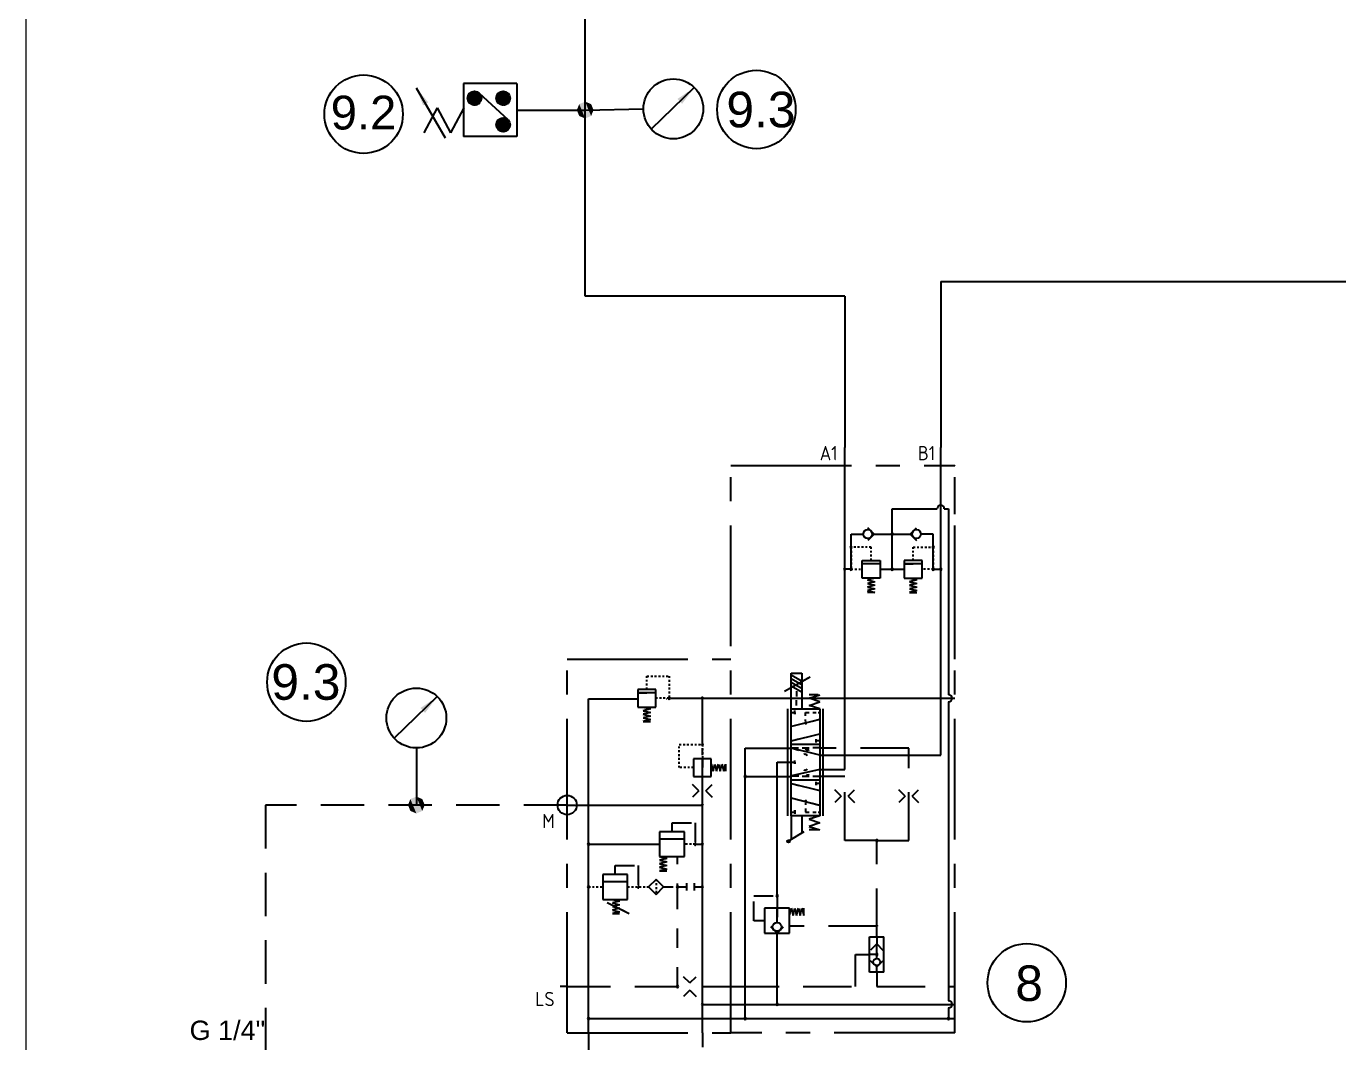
# Model space of a CAD drawing. Header units: inches. Extents: x -45549 to -45252, y 2679 to 2889.
# Drawn here: x -45549.1 to -45481.1, y 2752 to 2804.5 of the extents above; entities that cross this region are included whole.
import ezdxf
from ezdxf.enums import TextEntityAlignment as Align

# ---------------------------------------------------------------- set-up
doc = ezdxf.new("R2010")
doc.units = ezdxf.units.IN
doc.header["$MEASUREMENT"] = 0
for name, pattern in [('CENTER', [2, 1.25, -0.25, 0.25, -0.25]), ('DASHED', [0.75, 0.5, -0.25]), ('HIDDEN', [3.5, 2.25, -1.25]), ('HIDDEN2', [0.2, 0.1, -0.1])]:
    doc.linetypes.add(name, pattern=pattern)
doc.layers.add('katman 1', color=7, linetype='Continuous')
doc.styles.add('ISO', font='ISO', dxfattribs={"height": 4})
doc.styles.get("Standard").update_dxf_attribs({"font": 'arial.ttf'})

msp = doc.modelspace()

# ---------------------------------------------------------------- linework, layer by layer
at = {"color": 3, "lineweight": 0}
msp.add_line((-45549.058, 2679.31), (-45549.058, 2889.31), dxfattribs=at)
at = {"color": 1, "linetype": 'ByBlock'}
for p, q in [((-45520.125, 2790.574), (-45520.125, 2812.515)), ((-45506.7, 2790.574), (-45520.125, 2790.574)), ((-45506.7, 2790.574), (-45506.7, 2785.97)), ((-45506.7, 2785.97), (-45506.7, 2782.745))]:
    msp.add_line(p, q, dxfattribs=at)
at = {"color": 2, "ltscale": 5}
for p, q in [((-45526.422, 2801.585), (-45526.424, 2798.832)), ((-45523.666, 2801.584), (-45526.422, 2801.585)), ((-45523.666, 2801.584), (-45523.668, 2798.83)), ((-45523.668, 2798.83), (-45526.424, 2798.832))]:
    msp.add_line(p, q, dxfattribs=at)
at = {"color": 7}
for p, q in [((-45514.483, 2801.371), (-45516.716, 2799.226)), ((-45527.351, 2798.75), (-45528.852, 2801.334)), ((-45526.222, 2800.815), (-45525.86, 2801.177)), ((-45526.222, 2800.835), (-45525.879, 2801.177)), ((-45526.221, 2800.796), (-45525.841, 2801.177)), ((-45526.22, 2800.778), (-45525.823, 2801.175)), ((-45526.22, 2800.856), (-45525.901, 2801.175)), ((-45526.217, 2800.761), (-45525.806, 2801.173)), ((-45526.217, 2800.878), (-45525.923, 2801.172)), ((-45526.214, 2800.744), (-45525.789, 2801.17)), ((-45526.212, 2800.903), (-45525.948, 2801.167)), ((-45526.211, 2800.728), (-45525.773, 2801.166)), ((-45526.206, 2800.713), (-45525.758, 2801.162)), ((-45526.204, 2800.93), (-45525.975, 2801.159)), ((-45526.202, 2800.699), (-45525.743, 2801.157)), ((-45526.196, 2800.684), (-45525.729, 2801.151)), ((-45526.192, 2800.962), (-45526.007, 2801.147)), ((-45526.19, 2800.671), (-45525.715, 2801.146)), ((-45526.184, 2800.657), (-45525.702, 2801.139)), ((-45526.177, 2800.645), (-45525.689, 2801.132)), ((-45526.171, 2801.002), (-45526.047, 2801.127)), ((-45526.17, 2800.632), (-45525.677, 2801.125)), ((-45526.163, 2800.62), (-45525.665, 2801.118)), ((-45526.155, 2800.609), (-45525.654, 2801.11)), ((-45526.146, 2800.598), (-45525.642, 2801.101)), ((-45526.138, 2800.587), (-45525.632, 2801.093)), ((-45526.128, 2800.576), (-45525.621, 2801.084)), ((-45526.119, 2800.566), (-45525.611, 2801.074)), ((-45526.109, 2800.557), (-45525.602, 2801.064)), ((-45526.099, 2800.547), (-45525.592, 2801.054)), ((-45526.088, 2800.539), (-45525.583, 2801.043)), ((-45526.077, 2800.53), (-45525.575, 2801.032)), ((-45526.066, 2800.522), (-45525.567, 2801.021)), ((-45526.054, 2800.514), (-45525.559, 2801.009)), ((-45526.042, 2800.507), (-45525.552, 2800.997)), ((-45526.029, 2800.5), (-45525.545, 2800.984)), ((-45526.016, 2800.493), (-45525.538, 2800.971)), ((-45526.002, 2800.487), (-45525.532, 2800.958)), ((-45525.989, 2800.482), (-45525.527, 2800.944)), ((-45525.974, 2800.477), (-45525.522, 2800.929)), ((-45525.959, 2800.472), (-45525.517, 2800.914)), ((-45525.943, 2800.468), (-45525.513, 2800.899)), ((-45525.927, 2800.465), (-45525.51, 2800.882)), ((-45525.91, 2800.462), (-45525.507, 2800.866)), ((-45525.893, 2800.46), (-45525.505, 2800.848)), ((-45525.874, 2800.459), (-45525.504, 2800.829)), ((-45525.855, 2800.459), (-45525.504, 2800.81)), ((-45525.834, 2800.46), (-45525.505, 2800.789)), ((-45525.812, 2800.463), (-45525.508, 2800.767)), ((-45525.788, 2800.467), (-45525.512, 2800.744)), ((-45525.762, 2800.474), (-45525.518, 2800.718)), ((-45525.733, 2800.484), (-45525.528, 2800.688)), ((-45525.619, 2801.082), (-45524.133, 2799.71)), ((-45524.736, 2800.815), (-45524.373, 2801.177)), ((-45524.736, 2800.835), (-45524.393, 2801.177)), ((-45524.735, 2800.796), (-45524.355, 2801.177)), ((-45524.734, 2800.778), (-45524.337, 2801.175)), ((-45524.734, 2800.856), (-45524.414, 2801.175)), ((-45524.731, 2800.761), (-45524.319, 2801.173)), ((-45524.731, 2800.878), (-45524.437, 2801.172)), ((-45524.728, 2800.744), (-45524.303, 2801.17)), ((-45524.726, 2800.903), (-45524.462, 2801.167)), ((-45524.725, 2800.728), (-45524.287, 2801.166)), ((-45524.72, 2800.713), (-45524.272, 2801.162)), ((-45524.718, 2800.93), (-45524.489, 2801.159)), ((-45524.715, 2800.699), (-45524.257, 2801.157)), ((-45524.71, 2800.684), (-45524.243, 2801.151)), ((-45524.706, 2800.962), (-45524.521, 2801.147)), ((-45524.704, 2800.671), (-45524.229, 2801.146)), ((-45524.698, 2800.657), (-45524.216, 2801.139)), ((-45524.691, 2800.645), (-45524.203, 2801.132)), ((-45524.685, 2801.002), (-45524.561, 2801.127)), ((-45524.684, 2800.632), (-45524.191, 2801.125)), ((-45524.676, 2800.62), (-45524.179, 2801.118)), ((-45524.668, 2800.609), (-45524.167, 2801.11)), ((-45524.66, 2800.598), (-45524.156, 2801.101)), ((-45524.651, 2800.587), (-45524.145, 2801.093)), ((-45524.642, 2800.576), (-45524.135, 2801.084)), ((-45524.633, 2800.566), (-45524.125, 2801.074)), ((-45524.623, 2800.557), (-45524.115, 2801.064)), ((-45524.613, 2800.547), (-45524.106, 2801.054)), ((-45524.602, 2800.539), (-45524.097, 2801.043)), ((-45524.591, 2800.53), (-45524.089, 2801.032)), ((-45524.58, 2800.522), (-45524.081, 2801.021)), ((-45524.568, 2800.514), (-45524.073, 2801.009)), ((-45524.556, 2800.507), (-45524.065, 2800.997)), ((-45524.543, 2800.5), (-45524.059, 2800.984)), ((-45524.53, 2800.493), (-45524.052, 2800.971)), ((-45524.516, 2800.487), (-45524.046, 2800.958)), ((-45524.502, 2800.482), (-45524.041, 2800.944)), ((-45524.488, 2800.477), (-45524.035, 2800.929)), ((-45524.473, 2800.472), (-45524.031, 2800.914)), ((-45524.457, 2800.468), (-45524.027, 2800.899)), ((-45524.441, 2800.465), (-45524.024, 2800.882)), ((-45524.424, 2800.462), (-45524.021, 2800.866)), ((-45524.407, 2800.46), (-45524.019, 2800.848)), ((-45524.388, 2800.459), (-45524.018, 2800.829)), ((-45524.369, 2800.459), (-45524.018, 2800.81)), ((-45524.348, 2800.46), (-45524.019, 2800.789)), ((-45524.326, 2800.463), (-45524.021, 2800.767)), ((-45524.302, 2800.467), (-45524.026, 2800.744)), ((-45524.276, 2800.474), (-45524.032, 2800.718)), ((-45524.247, 2800.484), (-45524.042, 2800.688)), ((-45527.789, 2800.325), (-45528.477, 2799.033)), ((-45527.789, 2800.325), (-45527.101, 2799.033)), ((-45526.412, 2800.325), (-45527.101, 2799.033)), ((-45525.697, 2800.5), (-45525.545, 2800.652)), ((-45525.642, 2800.535), (-45525.58, 2800.597)), ((-45524.211, 2800.5), (-45524.059, 2800.652)), ((-45524.156, 2800.535), (-45524.094, 2800.597)), ((-45523.667, 2800.207), (-45520.178, 2800.207)), ((-45524.736, 2799.443), (-45524.373, 2799.805)), ((-45524.736, 2799.463), (-45524.393, 2799.805)), ((-45524.735, 2799.424), (-45524.355, 2799.804)), ((-45524.734, 2799.406), (-45524.337, 2799.803)), ((-45524.734, 2799.484), (-45524.414, 2799.803)), ((-45524.731, 2799.389), (-45524.319, 2799.801)), ((-45524.731, 2799.506), (-45524.437, 2799.8)), ((-45524.728, 2799.372), (-45524.303, 2799.797)), ((-45524.726, 2799.531), (-45524.462, 2799.795)), ((-45524.725, 2799.356), (-45524.287, 2799.794)), ((-45524.72, 2799.341), (-45524.272, 2799.789)), ((-45524.718, 2799.558), (-45524.489, 2799.787)), ((-45524.715, 2799.326), (-45524.257, 2799.785)), ((-45524.71, 2799.312), (-45524.243, 2799.779)), ((-45524.706, 2799.59), (-45524.521, 2799.775)), ((-45524.704, 2799.299), (-45524.229, 2799.773)), ((-45524.698, 2799.285), (-45524.216, 2799.767)), ((-45524.691, 2799.273), (-45524.203, 2799.76)), ((-45524.685, 2799.63), (-45524.561, 2799.754)), ((-45524.684, 2799.26), (-45524.191, 2799.753)), ((-45524.676, 2799.248), (-45524.179, 2799.746)), ((-45524.668, 2799.237), (-45524.167, 2799.738)), ((-45524.66, 2799.225), (-45524.156, 2799.729)), ((-45524.651, 2799.215), (-45524.145, 2799.721)), ((-45524.642, 2799.204), (-45524.135, 2799.711)), ((-45524.633, 2799.194), (-45524.125, 2799.702)), ((-45524.623, 2799.185), (-45524.115, 2799.692)), ((-45524.613, 2799.175), (-45524.106, 2799.682)), ((-45524.602, 2799.166), (-45524.097, 2799.671)), ((-45524.591, 2799.158), (-45524.089, 2799.66)), ((-45524.58, 2799.15), (-45524.081, 2799.649)), ((-45524.568, 2799.142), (-45524.073, 2799.637)), ((-45524.556, 2799.135), (-45524.065, 2799.625)), ((-45524.543, 2799.128), (-45524.059, 2799.612)), ((-45524.53, 2799.121), (-45524.052, 2799.599)), ((-45524.516, 2799.115), (-45524.046, 2799.586)), ((-45524.502, 2799.11), (-45524.041, 2799.572)), ((-45524.488, 2799.105), (-45524.035, 2799.557)), ((-45524.473, 2799.1), (-45524.031, 2799.542)), ((-45524.457, 2799.096), (-45524.027, 2799.527)), ((-45524.441, 2799.093), (-45524.024, 2799.51)), ((-45524.424, 2799.09), (-45524.021, 2799.493)), ((-45524.407, 2799.088), (-45524.019, 2799.476)), ((-45524.388, 2799.087), (-45524.018, 2799.457)), ((-45524.369, 2799.087), (-45524.018, 2799.438)), ((-45524.348, 2799.088), (-45524.019, 2799.417)), ((-45524.326, 2799.091), (-45524.021, 2799.395)), ((-45524.302, 2799.095), (-45524.026, 2799.372)), ((-45524.276, 2799.101), (-45524.032, 2799.345)), ((-45524.247, 2799.112), (-45524.042, 2799.316)), ((-45524.211, 2799.128), (-45524.059, 2799.28)), ((-45524.156, 2799.163), (-45524.094, 2799.225)), ((-45506.7, 2766.093), (-45506.7, 2782.745)), ((-45504.244, 2776.447), (-45504.244, 2779.579)), ((-45504.244, 2779.579), (-45501.912, 2779.579)), ((-45501.543, 2779.579), (-45501.327, 2779.579)), ((-45501.327, 2779.579), (-45501.327, 2769.96)), ((-45506.373, 2776.447), (-45506.373, 2778.269)), ((-45506.373, 2778.269), (-45505.744, 2778.269)), ((-45505.179, 2778.269), (-45503.308, 2778.269)), ((-45502.115, 2778.269), (-45502.743, 2778.269)), ((-45502.114, 2776.447), (-45502.115, 2778.269)), ((-45506.373, 2776.447), (-45506.7, 2776.447)), ((-45504.87, 2776.447), (-45503.617, 2776.447)), ((-45502.16, 2776.447), (-45501.727, 2776.447)), ((-45508.487, 2770.869), (-45509.814, 2770.13)), ((-45509.462, 2771.065), (-45508.91, 2771.065)), ((-45509.462, 2769.223), (-45509.462, 2771.065)), ((-45508.91, 2771.065), (-45508.91, 2769.223)), ((-45527.783, 2769.857), (-45530.016, 2767.711)), ((-45512.593, 2769.776), (-45500.991, 2769.776)), ((-45508.541, 2769.776), (-45507.989, 2769.96)), ((-45508.081, 2769.96), (-45508.541, 2769.96)), ((-45507.989, 2769.592), (-45508.541, 2769.776)), ((-45508.541, 2769.407), (-45507.989, 2769.592)), ((-45501.327, 2769.592), (-45501.327, 2754.122)), ((-45509.646, 2763.699), (-45509.646, 2769.223)), ((-45509.462, 2763.699), (-45509.462, 2769.223)), ((-45509.462, 2769.223), (-45507.989, 2769.223)), ((-45509.458, 2769.045), (-45509.274, 2769.045)), ((-45509.274, 2768.953), (-45509.274, 2769.137)), ((-45509.274, 2769.045), (-45509.274, 2768.953)), ((-45507.989, 2769.223), (-45508.541, 2769.407)), ((-45507.989, 2769.223), (-45507.989, 2763.699)), ((-45507.805, 2763.699), (-45507.805, 2769.223)), ((-45507.984, 2768.677), (-45509.458, 2768.309)), ((-45507.989, 2767.382), (-45509.462, 2767.382)), ((-45509.458, 2767.572), (-45507.985, 2767.94)), ((-45508.169, 2767.48), (-45508.169, 2767.664)), ((-45507.985, 2767.572), (-45508.169, 2767.572)), ((-45511.856, 2753.202), (-45511.856, 2767.198)), ((-45511.856, 2767.198), (-45509.462, 2767.198)), ((-45509.458, 2767.204), (-45509.09, 2767.204)), ((-45508.906, 2767.204), (-45508.537, 2767.204)), ((-45507.985, 2767.204), (-45508.353, 2767.204)), ((-45507.989, 2766.829), (-45501.727, 2766.829)), ((-45510.199, 2759.555), (-45510.199, 2766.461)), ((-45509.458, 2766.467), (-45509.274, 2766.467)), ((-45509.274, 2766.375), (-45509.274, 2766.559)), ((-45509.274, 2766.467), (-45509.274, 2766.375)), ((-45507.989, 2766.093), (-45506.7, 2766.093)), ((-45511.856, 2765.724), (-45509.462, 2765.724)), ((-45507.989, 2765.54), (-45509.462, 2765.54)), ((-45509.458, 2765.362), (-45507.985, 2764.994)), ((-45509.073, 2765.747), (-45509.442, 2765.747)), ((-45508.537, 2765.731), (-45508.906, 2765.731)), ((-45507.985, 2765.731), (-45508.353, 2765.731)), ((-45508.169, 2765.27), (-45508.169, 2765.454)), ((-45507.985, 2765.362), (-45508.169, 2765.362)), ((-45508.169, 2765.362), (-45508.169, 2765.27)), ((-45507.989, 2763.699), (-45509.462, 2763.699)), ((-45509.458, 2763.889), (-45509.274, 2763.889)), ((-45509.274, 2763.889), (-45509.274, 2763.981)), ((-45509.274, 2763.981), (-45509.274, 2763.797)), ((-45507.989, 2763.699), (-45508.541, 2763.514)), ((-45508.541, 2763.514), (-45507.989, 2763.33)), ((-45507.989, 2763.33), (-45508.541, 2763.146)), ((-45508.541, 2763.146), (-45507.989, 2762.962)), ((-45508.081, 2762.962), (-45508.541, 2762.962)), ((-45509.554, 2758.91), (-45510.843, 2758.91)), ((-45510.843, 2758.91), (-45510.843, 2757.621)), ((-45509.554, 2757.621), (-45509.554, 2758.91)), ((-45510.843, 2757.621), (-45509.554, 2757.621)), ((-45510.199, 2753.938), (-45510.199, 2757.621)), ((-45505.411, 2755.596), (-45505.411, 2757.437)), ((-45505.411, 2757.437), (-45504.674, 2757.437)), ((-45504.674, 2755.596), (-45504.674, 2757.437)), ((-45504.674, 2755.596), (-45505.411, 2755.596)), ((-45512.593, 2753.938), (-45501.143, 2753.938)), ((-45501.143, 2753.938), (-45500.991, 2753.938)), ((-45512.593, 2753.202), (-45500.991, 2753.202)), ((-45501.327, 2753.754), (-45501.327, 2753.202))]:
    msp.add_line(p, q, dxfattribs=at)
at = {"color": 7, "linetype": 'ByBlock'}
for p, q in [((-45520.125, 2800.207), (-45517.117, 2800.267)), ((-45528.868, 2767.203), (-45528.868, 2764.251))]:
    msp.add_line(p, q, dxfattribs=at)
at = {"color": 5, "linetype": 'ByBlock'}
for p, q in [((-45501.727, 2791.342), (-45501.727, 2782.745)), ((-45501.727, 2791.342), (-45474.828, 2791.342)), ((-45519.959, 2752.465), (-45519.959, 2746.71))]:
    msp.add_line(p, q, dxfattribs=at)
at = {"color": 7, "ltscale": 5}
msp.add_line((-45501.727, 2766.829), (-45501.727, 2782.745), dxfattribs=at)
at = {"color": 2, "linetype": 'CENTER', "ltscale": 5}
for p, q in [((-45512.593, 2752.465), (-45512.593, 2781.824)), ((-45512.593, 2781.824), (-45500.991, 2781.824)), ((-45500.991, 2752.465), (-45500.991, 2781.824)), ((-45521.064, 2752.465), (-45521.064, 2771.801)), ((-45521.064, 2771.801), (-45512.593, 2771.801)), ((-45500.991, 2752.465), (-45500.991, 2771.801)), ((-45521.064, 2752.465), (-45512.593, 2752.465)), ((-45500.991, 2752.465), (-45512.593, 2752.465))]:
    msp.add_line(p, q, dxfattribs=at)
at = {"color": 7, "linetype": 'CENTER', "ltscale": 5}
msp.add_line((-45500.991, 2771.801), (-45500.991, 2781.824), dxfattribs=at)
at = {"color": 7, "linetype": 'Continuous'}
for p, q in [((-45505.179, 2778.269), (-45505.505, 2778.595)), ((-45505.179, 2778.269), (-45505.505, 2777.944)), ((-45503.308, 2778.269), (-45502.982, 2778.595)), ((-45503.308, 2778.269), (-45502.982, 2777.944)), ((-45505.791, 2775.986), (-45505.791, 2776.907)), ((-45505.791, 2776.907), (-45504.87, 2776.907)), ((-45504.87, 2776.907), (-45504.87, 2775.986)), ((-45503.617, 2776.907), (-45503.617, 2775.986)), ((-45502.696, 2776.907), (-45503.617, 2776.907)), ((-45502.696, 2775.986), (-45502.696, 2776.907)), ((-45504.87, 2776.723), (-45505.791, 2776.723)), ((-45504.87, 2776.723), (-45505.331, 2776.723)), ((-45503.617, 2776.723), (-45503.157, 2776.723)), ((-45502.696, 2776.723), (-45503.617, 2776.723)), ((-45504.87, 2775.986), (-45505.791, 2775.986)), ((-45505.146, 2775.986), (-45505.515, 2775.894)), ((-45505.515, 2775.894), (-45505.146, 2775.802)), ((-45505.146, 2775.802), (-45505.515, 2775.71)), ((-45505.515, 2775.71), (-45505.146, 2775.618)), ((-45505.146, 2775.618), (-45505.515, 2775.526)), ((-45503.617, 2775.986), (-45502.696, 2775.986)), ((-45503.341, 2775.986), (-45502.972, 2775.894)), ((-45502.972, 2775.894), (-45503.341, 2775.802)), ((-45503.341, 2775.802), (-45502.972, 2775.71)), ((-45502.972, 2775.71), (-45503.341, 2775.618)), ((-45503.341, 2775.618), (-45502.972, 2775.526)), ((-45505.515, 2775.526), (-45505.146, 2775.434)), ((-45505.146, 2775.434), (-45505.515, 2775.342)), ((-45505.515, 2775.342), (-45505.146, 2775.25)), ((-45505.146, 2775.25), (-45505.515, 2775.25)), ((-45502.972, 2775.526), (-45503.341, 2775.434)), ((-45503.341, 2775.434), (-45502.972, 2775.342)), ((-45502.972, 2775.342), (-45503.341, 2775.25)), ((-45503.341, 2775.25), (-45502.972, 2775.25)), ((-45509.463, 2770.982), (-45508.908, 2770.657)), ((-45509.463, 2770.796), (-45508.908, 2770.47)), ((-45508.491, 2770.867), (-45508.845, 2770.668)), ((-45517.397, 2770.235), (-45517.397, 2769.314)), ((-45516.476, 2770.235), (-45517.397, 2770.235)), ((-45516.476, 2769.314), (-45516.476, 2770.235)), ((-45509.463, 2770.609), (-45508.908, 2770.284)), ((-45509.463, 2770.422), (-45508.908, 2770.097)), ((-45509.186, 2770.144), (-45509.186, 2769.868)), ((-45519.959, 2769.592), (-45519.959, 2769.742)), ((-45519.959, 2769.742), (-45519.512, 2769.742)), ((-45519.959, 2752.465), (-45519.959, 2769.592)), ((-45519.512, 2769.742), (-45517.374, 2769.742)), ((-45517.397, 2770.051), (-45516.937, 2770.051)), ((-45516.476, 2770.051), (-45517.397, 2770.051)), ((-45515.919, 2769.742), (-45515.901, 2769.742)), ((-45515.723, 2769.776), (-45512.593, 2769.776)), ((-45514.066, 2767.382), (-45514.066, 2769.776)), ((-45509.186, 2769.407), (-45509.186, 2769.684)), ((-45517.397, 2769.314), (-45516.476, 2769.314)), ((-45517.121, 2769.314), (-45516.753, 2769.222)), ((-45516.753, 2769.222), (-45517.121, 2769.13)), ((-45517.121, 2769.13), (-45516.753, 2769.038)), ((-45516.753, 2769.038), (-45517.121, 2768.946)), ((-45517.121, 2768.946), (-45516.753, 2768.854)), ((-45516.753, 2768.854), (-45517.121, 2768.762)), ((-45517.121, 2768.762), (-45516.753, 2768.669)), ((-45516.753, 2768.669), (-45517.121, 2768.577)), ((-45517.121, 2768.577), (-45516.753, 2768.577)), ((-45507.988, 2768.676), (-45508.382, 2768.576)), ((-45509.462, 2767.575), (-45509.069, 2767.669)), ((-45514.066, 2766.829), (-45514.066, 2767.198)), ((-45509.463, 2767.201), (-45509.071, 2767.095)), ((-45507.988, 2766.835), (-45509.458, 2767.197)), ((-45513.606, 2766.645), (-45514.526, 2766.645)), ((-45514.526, 2766.645), (-45514.526, 2765.724)), ((-45514.066, 2765.724), (-45514.066, 2766.645)), ((-45514.066, 2766.645), (-45514.066, 2766.185)), ((-45513.606, 2765.724), (-45513.606, 2766.645)), ((-45513.606, 2766.369), (-45513.513, 2766)), ((-45513.513, 2766), (-45513.421, 2766.369)), ((-45513.421, 2766.369), (-45513.329, 2766)), ((-45513.329, 2766), (-45513.237, 2766.369)), ((-45513.237, 2766.369), (-45513.145, 2766)), ((-45513.145, 2766), (-45513.053, 2766.369)), ((-45513.053, 2766.369), (-45512.961, 2766)), ((-45512.961, 2766), (-45512.869, 2766.369)), ((-45512.869, 2766.369), (-45512.869, 2766)), ((-45510.199, 2766.461), (-45509.462, 2766.461)), ((-45507.988, 2766.096), (-45509.46, 2765.754)), ((-45514.526, 2765.724), (-45513.606, 2765.724)), ((-45514.066, 2752.465), (-45514.066, 2765.724)), ((-45509.455, 2765.762), (-45509.062, 2765.855)), ((-45509.45, 2765.362), (-45509.058, 2765.256)), ((-45507.805, 2765.724), (-45507.989, 2765.724)), ((-45514.25, 2764.988), (-45514.576, 2765.313)), ((-45514.25, 2764.988), (-45514.576, 2764.662)), ((-45513.882, 2764.988), (-45513.556, 2765.313)), ((-45513.882, 2764.988), (-45513.556, 2764.662)), ((-45506.884, 2764.711), (-45507.209, 2765.037)), ((-45506.884, 2764.711), (-45507.209, 2764.386)), ((-45506.515, 2764.711), (-45506.19, 2765.037)), ((-45506.515, 2764.711), (-45506.19, 2764.386)), ((-45503.569, 2764.711), (-45503.894, 2765.037)), ((-45503.569, 2764.711), (-45503.894, 2764.386)), ((-45503.201, 2764.711), (-45502.875, 2765.037)), ((-45503.201, 2764.711), (-45502.875, 2764.386)), ((-45521.064, 2764.251), (-45521.432, 2764.251)), ((-45521.064, 2764.251), (-45514.066, 2764.251)), ((-45509.462, 2764.618), (-45508, 2764.242)), ((-45507.988, 2764.225), (-45508.382, 2764.325)), ((-45509.462, 2763.699), (-45509.462, 2762.468)), ((-45508.91, 2763.699), (-45508.91, 2762.87)), ((-45514.987, 2762.87), (-45516.276, 2762.87)), ((-45516.276, 2762.87), (-45516.276, 2761.581)), ((-45514.987, 2761.581), (-45514.987, 2762.87)), ((-45508.817, 2762.87), (-45509.554, 2762.409)), ((-45508.91, 2762.87), (-45508.91, 2762.813)), ((-45519.959, 2762.225), (-45516.276, 2762.225)), ((-45516.276, 2762.501), (-45514.987, 2762.501)), ((-45516.276, 2762.501), (-45515.815, 2762.501)), ((-45514.434, 2762.225), (-45514.066, 2762.225)), ((-45516.276, 2761.581), (-45514.987, 2761.581)), ((-45516.276, 2761.581), (-45515.908, 2761.489)), ((-45515.908, 2761.489), (-45516.276, 2761.397)), ((-45516.276, 2761.397), (-45515.908, 2761.304)), ((-45515.908, 2761.304), (-45516.276, 2761.212)), ((-45517.933, 2760.66), (-45519.222, 2760.66)), ((-45519.222, 2760.66), (-45519.222, 2759.371)), ((-45517.933, 2759.371), (-45517.933, 2760.66)), ((-45516.276, 2761.212), (-45515.908, 2761.12)), ((-45515.908, 2761.12), (-45516.276, 2761.028)), ((-45516.276, 2761.028), (-45515.908, 2760.936)), ((-45515.908, 2760.936), (-45516.276, 2760.844)), ((-45516.276, 2760.844), (-45515.908, 2760.844)), ((-45519.222, 2760.292), (-45517.933, 2760.292)), ((-45519.222, 2760.292), (-45518.762, 2760.292)), ((-45516.46, 2760.406), (-45516.851, 2760.015)), ((-45516.851, 2760.015), (-45516.46, 2759.625)), ((-45516.069, 2760.015), (-45516.46, 2760.406)), ((-45516.46, 2759.625), (-45516.069, 2760.015)), ((-45514.889, 2760.2), (-45514.889, 2759.831)), ((-45514.49, 2760.2), (-45514.49, 2759.831)), ((-45519.222, 2759.371), (-45517.933, 2759.371)), ((-45518.721, 2759.371), (-45518.352, 2759.279)), ((-45518.352, 2759.279), (-45518.721, 2759.187)), ((-45510.199, 2759.555), (-45510.199, 2758.91)), ((-45517.846, 2758.613), (-45518.997, 2759.194)), ((-45518.721, 2759.187), (-45518.352, 2759.095)), ((-45518.352, 2759.095), (-45518.721, 2759.003)), ((-45518.721, 2759.003), (-45518.352, 2758.91)), ((-45518.352, 2758.91), (-45518.721, 2758.818)), ((-45518.721, 2758.818), (-45518.352, 2758.726)), ((-45518.352, 2758.726), (-45518.721, 2758.634)), ((-45518.721, 2758.634), (-45518.352, 2758.634)), ((-45517.846, 2758.613), (-45518.257, 2758.821)), ((-45510.199, 2758.174), (-45510.199, 2758.91)), ((-45510.199, 2758.91), (-45510.199, 2758.45)), ((-45509.554, 2758.542), (-45509.462, 2758.91)), ((-45509.462, 2758.91), (-45509.37, 2758.542)), ((-45509.37, 2758.542), (-45509.278, 2758.91)), ((-45509.278, 2758.91), (-45509.186, 2758.542)), ((-45509.186, 2758.542), (-45509.094, 2758.91)), ((-45509.094, 2758.91), (-45509.002, 2758.542)), ((-45509.002, 2758.542), (-45508.91, 2758.91)), ((-45508.91, 2758.91), (-45508.817, 2758.542)), ((-45508.817, 2758.542), (-45508.817, 2758.91)), ((-45510.199, 2757.621), (-45510.524, 2757.947)), ((-45510.199, 2757.621), (-45509.873, 2757.947)), ((-45505.042, 2757.437), (-45505.042, 2757.069)), ((-45505.042, 2756.516), (-45505.411, 2756.516)), ((-45505.042, 2757.069), (-45505.368, 2756.743)), ((-45505.042, 2757.069), (-45504.717, 2756.743)), ((-45505.042, 2756.516), (-45505.042, 2757.069)), ((-45505.042, 2756.314), (-45505.042, 2756.516)), ((-45505.042, 2755.872), (-45505.368, 2756.197)), ((-45505.042, 2755.872), (-45504.717, 2756.197)), ((-45505.042, 2755.596), (-45505.042, 2755.872)), ((-45514.71, 2755.043), (-45515.036, 2755.369)), ((-45514.71, 2755.043), (-45514.385, 2755.369)), ((-45521.064, 2754.859), (-45521.432, 2754.859)), ((-45514.71, 2754.675), (-45515.036, 2754.349)), ((-45514.71, 2754.675), (-45514.385, 2754.349)), ((-45514.066, 2753.938), (-45512.593, 2753.938)), ((-45519.959, 2753.202), (-45512.593, 2753.202)), ((-45514.066, 2752.465), (-45514.066, 2752.097)), ((-45514.066, 2752.097), (-45514.066, 2751.728))]:
    msp.add_line(p, q, dxfattribs=at)
at = {"color": 7, "linetype": 'HIDDEN2'}
for p, q in [((-45505.331, 2777.598), (-45506.373, 2777.598)), ((-45506.373, 2777.598), (-45506.373, 2776.447)), ((-45505.331, 2776.907), (-45505.331, 2777.598)), ((-45503.157, 2776.907), (-45503.157, 2777.598)), ((-45503.157, 2777.598), (-45502.114, 2777.598)), ((-45502.114, 2777.598), (-45502.114, 2776.447)), ((-45506.373, 2776.447), (-45505.791, 2776.447)), ((-45502.114, 2776.447), (-45502.696, 2776.447)), ((-45516.937, 2770.235), (-45516.937, 2770.925)), ((-45516.937, 2770.925), (-45515.786, 2770.925)), ((-45515.786, 2770.925), (-45515.786, 2769.774)), ((-45515.786, 2769.774), (-45516.476, 2769.774)), ((-45515.263, 2766.185), (-45515.263, 2767.382)), ((-45515.263, 2767.382), (-45514.066, 2767.382)), ((-45514.066, 2767.382), (-45514.066, 2766.645)), ((-45514.526, 2766.185), (-45515.263, 2766.185)), ((-45514.434, 2762.225), (-45514.987, 2762.225)), ((-45519.959, 2760.015), (-45519.222, 2760.015)), ((-45517.933, 2760.015), (-45516.85, 2760.015)), ((-45516.46, 2760.406), (-45516.46, 2759.625))]:
    msp.add_line(p, q, dxfattribs=at)
at = {"color": 7, "linetype": 'DASHED'}
for p, q in [((-45508.721, 2768.861), (-45508.721, 2769.045)), ((-45508.721, 2769.045), (-45508.537, 2769.045)), ((-45508.353, 2769.045), (-45508.169, 2769.045)), ((-45508.077, 2769.045), (-45507.989, 2769.045)), ((-45508.721, 2768.585), (-45508.721, 2768.677)), ((-45508.721, 2764.349), (-45508.721, 2764.257)), ((-45508.721, 2764.073), (-45508.721, 2763.889)), ((-45508.721, 2763.889), (-45508.537, 2763.889)), ((-45508.353, 2763.889), (-45508.169, 2763.889)), ((-45508.077, 2763.889), (-45507.989, 2763.889))]:
    msp.add_line(p, q, dxfattribs=at)
at = {"color": 7, "linetype": 'DASHED', "ltscale": 5}
for p, q in [((-45503.385, 2767.198), (-45507.989, 2767.198)), ((-45503.385, 2762.409), (-45503.385, 2767.198)), ((-45506.7, 2765.724), (-45507.805, 2765.724)), ((-45506.7, 2762.409), (-45506.7, 2765.724)), ((-45505.042, 2762.409), (-45506.7, 2762.409)), ((-45505.042, 2757.437), (-45505.042, 2762.409)), ((-45505.042, 2762.409), (-45503.385, 2762.409)), ((-45505.042, 2757.99), (-45509.554, 2757.99)), ((-45506.147, 2754.859), (-45506.147, 2756.516)), ((-45506.147, 2756.516), (-45505.411, 2756.516)), ((-45505.042, 2755.596), (-45505.042, 2754.859)), ((-45512.593, 2754.859), (-45506.147, 2754.859)), ((-45505.042, 2754.859), (-45500.991, 2754.859))]:
    msp.add_line(p, q, dxfattribs=at)
at = {"color": 1, "linetype": 'HIDDEN'}
for p, q in [((-45521.064, 2764.251), (-45536.673, 2764.251)), ((-45536.673, 2764.251), (-45536.673, 2751.302))]:
    msp.add_line(p, q, dxfattribs=at)
at = {"color": 7, "linetype": 'HIDDEN2', "ltscale": 10}
for p, q in [((-45515.631, 2762.87), (-45515.631, 2763.33)), ((-45515.631, 2763.33), (-45514.434, 2763.33)), ((-45514.434, 2763.33), (-45514.434, 2762.225)), ((-45515.355, 2759.187), (-45515.355, 2761.581)), ((-45518.578, 2761.12), (-45517.381, 2761.12)), ((-45518.578, 2760.66), (-45518.578, 2761.12)), ((-45517.381, 2761.12), (-45517.381, 2760.015)), ((-45511.396, 2758.266), (-45511.396, 2759.555)), ((-45511.396, 2759.555), (-45510.199, 2759.555)), ((-45515.355, 2754.859), (-45515.355, 2759.187)), ((-45510.843, 2758.266), (-45511.396, 2758.266)), ((-45510.843, 2758.266), (-45511.396, 2758.266))]:
    msp.add_line(p, q, dxfattribs=at)
at = {"color": 7, "linetype": 'HIDDEN2', "ltscale": 5}
for p, q in [((-45516.069, 2760.015), (-45515.401, 2760.015)), ((-45515.355, 2760.015), (-45514.889, 2760.015)), ((-45514.49, 2760.015), (-45514.066, 2760.015))]:
    msp.add_line(p, q, dxfattribs=at)
at = {"color": 7, "linetype": 'HIDDEN'}
msp.add_line((-45521.064, 2754.859), (-45512.593, 2754.859), dxfattribs=at)
at = {"color": 7}
for centre, radius in [((-45511.272, 2800.236), 2.029), ((-45531.596, 2799.992), 2.029), ((-45525.863, 2800.818), 0.359), ((-45524.377, 2800.818), 0.359), ((-45524.377, 2799.446), 0.359)]:
    msp.add_circle(centre, radius, dxfattribs=at)
at = {"color": 2, "ltscale": 5}
for centre in [(-45515.568, 2800.267), (-45528.868, 2768.752)]:
    msp.add_circle(centre, 1.549, dxfattribs=at)
at = {"color": 7, "linetype": 'Continuous'}
for centre, radius in [((-45505.505, 2778.269), 0.23), ((-45502.982, 2778.269), 0.23), ((-45534.561, 2770.607), 2.029), ((-45509.61, 2762.373), 0.0666), ((-45510.199, 2757.947), 0.23), ((-45497.276, 2755.055), 2.029), ((-45505.042, 2756.132), 0.184)]:
    msp.add_circle(centre, radius, dxfattribs=at)
at = {"color": 7, "linetype": 'ByBlock'}
msp.add_circle((-45521.064, 2764.251), 0.5, dxfattribs=at)
at = {"color": 7, "linetype": 'Continuous'}
for centre, radius, start, end in [((-45501.727, 2779.579), 0.184, 0, 180), ((-45504.244, 2778.269), 0.046, 0, 180), ((-45504.244, 2778.269), 0.046, 180, 0), ((-45506.373, 2777.598), 0.046, 0, 180), ((-45506.373, 2777.598), 0.046, 180, 0), ((-45502.114, 2777.598), 0.046, 0, 180), ((-45502.114, 2777.598), 0.046, 180, 0), ((-45506.7, 2776.447), 0.046, 0, 180), ((-45506.7, 2776.447), 0.046, 180, 0), ((-45506.373, 2776.447), 0.046, 0, 180), ((-45506.373, 2776.447), 0.046, 180, 0), ((-45504.244, 2776.447), 0.046, 0, 180), ((-45504.244, 2776.447), 0.046, 180, 0), ((-45502.114, 2776.453), 0.046, 0, 180), ((-45502.114, 2776.453), 0.046, 180, 0), ((-45501.727, 2776.447), 0.046, 0, 180), ((-45501.727, 2776.447), 0.046, 180, 0), ((-45515.786, 2769.774), 0.046, 0, 180), ((-45515.786, 2769.774), 0.046, 180, 0), ((-45514.066, 2769.776), 0.046, 0, 180), ((-45514.066, 2769.776), 0.046, 180, 0), ((-45501.327, 2769.776), 0.184, 270, 90), ((-45511.856, 2765.724), 0.046, 0, 180), ((-45511.856, 2765.724), 0.046, 180, 0), ((-45514.066, 2764.251), 0.046, 0, 180), ((-45514.066, 2764.251), 0.046, 180, 0), ((-45519.959, 2762.225), 0.046, 0, 180), ((-45519.959, 2762.225), 0.046, 180, 0), ((-45514.066, 2762.225), 0.046, 0, 180), ((-45514.066, 2762.225), 0.046, 180, 0), ((-45505.042, 2762.409), 0.046, 0, 180), ((-45505.042, 2762.409), 0.046, 180, 0), ((-45519.959, 2760.015), 0.046, 0, 180), ((-45519.959, 2760.015), 0.046, 180, 0), ((-45515.355, 2760.015), 0.046, 0, 180), ((-45515.355, 2760.015), 0.046, 180, 0), ((-45514.066, 2760.015), 0.046, 0, 180), ((-45514.066, 2760.015), 0.046, 180, 0), ((-45510.199, 2759.555), 0.046, 0, 180), ((-45510.199, 2759.555), 0.046, 180, 0), ((-45505.042, 2756.516), 0.046, 90, 270), ((-45505.042, 2756.516), 0.046, 270, 90), ((-45515.355, 2754.859), 0.046, 0, 180), ((-45515.355, 2754.859), 0.046, 180, 0), ((-45514.066, 2753.938), 0.046, 0, 180), ((-45514.066, 2753.938), 0.046, 180, 0), ((-45510.199, 2753.938), 0.046, 0, 180), ((-45510.199, 2753.938), 0.046, 180, 0), ((-45501.327, 2753.938), 0.184, 270, 90), ((-45519.959, 2753.202), 0.046, 0, 180), ((-45519.959, 2753.202), 0.046, 180, 0), ((-45511.856, 2753.202), 0.046, 0, 180), ((-45511.856, 2753.202), 0.046, 180, 0), ((-45501.327, 2753.202), 0.046, 0, 180), ((-45501.327, 2753.202), 0.046, 180, 0)]:
    msp.add_arc(centre, radius, start, end, dxfattribs=at)
at = {"color": 7}
for centre, radius, start, end in [((-45508.721, 2768.493), 0.046, 90, 270), ((-45508.721, 2768.493), 0.046, 270, 90), ((-45508.754, 2766.749), 0.13, 24.44395, 114.44395), ((-45508.613, 2767.237), 0.13, 212.15756, 302.15756), ((-45508.754, 2766.185), 0.13, 245.55605, 335.55605), ((-45508.6, 2765.671), 0.13, 57.84244, 147.84244), ((-45508.721, 2764.441), 0.046, 90, 270), ((-45508.721, 2764.441), 0.046, 270, 90)]:
    msp.add_arc(centre, radius, start, end, dxfattribs=at)
at = {"color": 7, "linetype": 'HIDDEN2'}
for centre, start, end in [((-45514.066, 2767.382), 0, 180), ((-45514.066, 2767.382), 180, 0), ((-45514.434, 2762.225), 0, 180), ((-45514.434, 2762.225), 180, 0), ((-45517.381, 2760.015), 0, 180), ((-45517.381, 2760.015), 180, 0), ((-45505.042, 2757.99), 0, 180), ((-45505.042, 2757.99), 180, 0)]:
    msp.add_arc(centre, 0.046, start, end, dxfattribs=at)
at = {"color": 7, "linetype": 'ByBlock'}
for points in [[(-45515.116, 2800.532), (-45515.354, 2800.783), (-45514.483, 2801.371)], [(-45528.522, 2800.449), (-45528.253, 2800.604), (-45528.852, 2801.335)], [(-45528.417, 2769.017), (-45528.655, 2769.268), (-45527.783, 2769.857)]]:
    msp.add_solid(points, dxfattribs=at)
at = {"layer": 'katman 1', "color": 7, "linetype": 'Continuous', "lineweight": 9}
for points in [[(-45520.437, 2799.899), (-45520.565, 2800.207), (-45520.437, 2800.514)], [(-45520.13, 2799.772), (-45520.437, 2800.514), (-45520.13, 2800.642)], [(-45520.437, 2799.899), (-45520.437, 2800.514), (-45520.13, 2799.772)], [(-45520.13, 2799.772), (-45520.13, 2800.642), (-45519.823, 2799.899)], [(-45519.823, 2799.899), (-45520.13, 2800.642), (-45519.823, 2800.514)], [(-45519.823, 2799.899), (-45519.823, 2800.514), (-45519.696, 2800.207)], [(-45528.868, 2763.816), (-45529.176, 2764.559), (-45528.868, 2764.686)], [(-45528.868, 2763.816), (-45528.868, 2764.686), (-45528.561, 2763.944)], [(-45528.561, 2763.944), (-45528.868, 2764.686), (-45528.561, 2764.559)], [(-45529.176, 2763.944), (-45529.303, 2764.251), (-45529.176, 2764.559)], [(-45529.176, 2763.944), (-45529.176, 2764.559), (-45528.868, 2763.816)], [(-45528.561, 2763.944), (-45528.561, 2764.559), (-45528.434, 2764.251)]]:
    msp.add_solid(points, dxfattribs=at)

# ---------------------------------------------------------------- texts
at = {"color": 7}
for s, height, p in [('9.2', 1.7495, (-45533.301, 2799.201)), ('9.3', 1.8416, (-45512.823, 2799.314))]:
    msp.add_text(s, height=height, dxfattribs=at).set_placement(p)
at = {"color": 7, "linetype": 'HIDDEN2', "style": 'ISO'}
for s, p in [('A1', (-45507.528, 2782.089)), ('B1', (-45502.464, 2782.089))]:
    msp.add_text(s, height=0.7366, dxfattribs=at).set_placement(p, align=Align.CENTER)
at = {"color": 7, "linetype": 'Continuous'}
for s, height, p in [('9.3', 1.8416, (-45536.373, 2769.696)), ('8', 1.842, (-45497.87, 2754.112))]:
    msp.add_text(s, height=height, dxfattribs=at).set_placement(p)
at = {"color": 7, "linetype": 'Continuous', "style": 'ISO'}
for s, height, p in [('M', 0.737, (-45522.03, 2763.422)), ('LS', 0.7366, (-45522.215, 2754.214))]:
    msp.add_text(s, height=height, dxfattribs=at).set_placement(p, align=Align.MIDDLE)
at = {"color": 7, "linetype": 'ByBlock', "insert": (-45540.603, 2753.096), "char_height": 1, "width": 4.84845, "attachment_point": 1}
msp.add_mtext('{G 1/4"}', dxfattribs=at)

doc.saveas('drawing.dxf')
